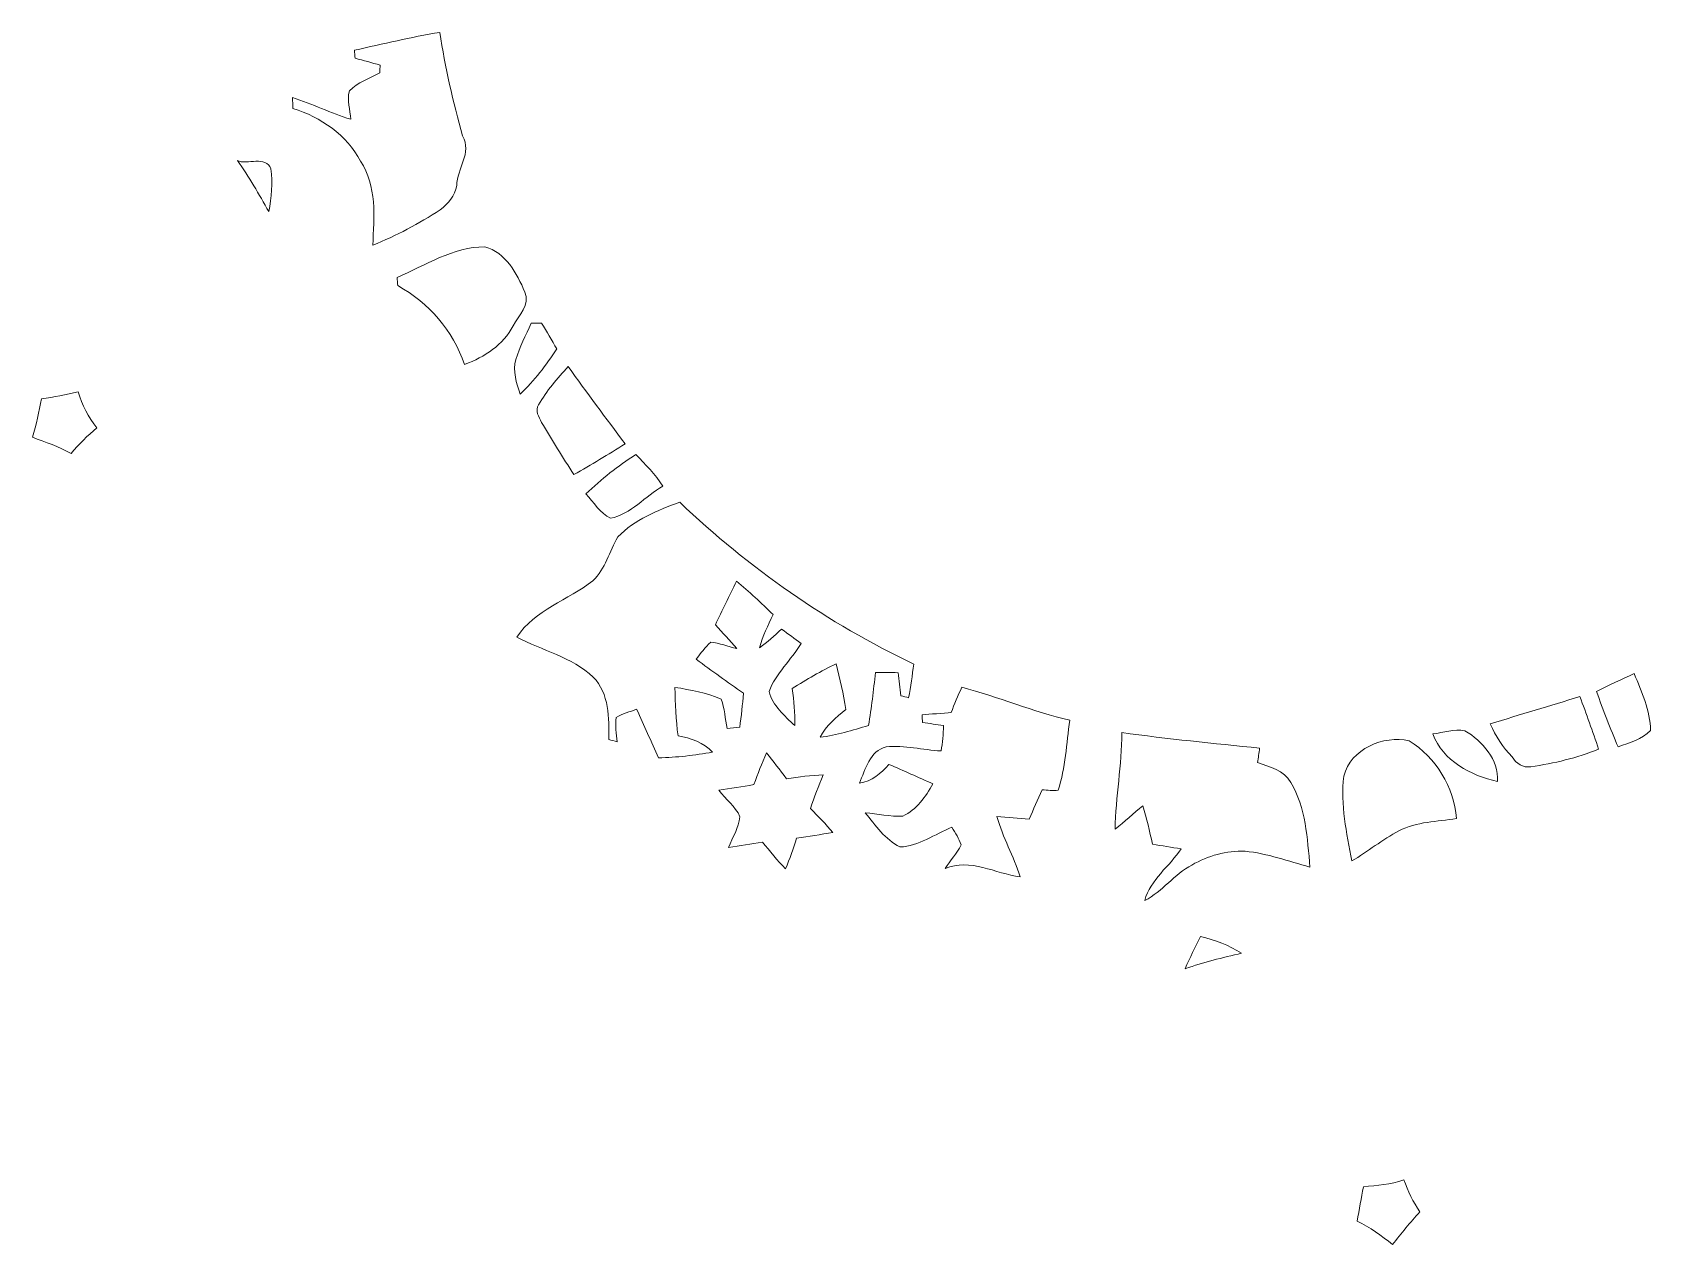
# Model space of a CAD drawing. Header units: centimetres. Extents: x -16.3 to 16.3, y -16.1 to 16.1.
# Drawn here: x -15.98 to 4.15, y -15.75 to -0.66 of the extents above; entities that cross this region are included whole.
import ezdxf

# ---------------------------------------------------------------- set-up
doc = ezdxf.new("R2010")
doc.units = ezdxf.units.CM
doc.header["$MEASUREMENT"] = 0
doc.layers.add('Layer 1', color=7, linetype='Continuous')

msp = doc.modelspace()

# ---------------------------------------------------------------- linework, layer by layer
at = {"layer": 'Layer 1', "color": 8, "lineweight": 9}
for points, knots in [([(-11.96941, -0.88689), (-11.96729, -0.91193), (-11.96376, -0.96238), (-11.962, -0.98743), (-11.962, -0.98743), (-11.85722, -1.01353), (-11.75351, -1.04317), (-11.64979, -1.07386), (-11.64979, -1.07386), (-11.65155, -1.09714), (-11.65473, -1.14406), (-11.65614, -1.1677), (-11.65614, -1.1677), (-11.78314, -1.23825), (-11.9306, -1.28553), (-12.0322, -1.39312), (-12.0322, -1.39312), (-12.06924, -1.50778), (-12.01985, -1.62984), (-12.01703, -1.74696), (-12.01703, -1.74696), (-12.26362, -1.67288), (-12.49328, -1.55152), (-12.73987, -1.47744), (-12.73987, -1.47744), (-12.73881, -1.52259), (-12.7374, -1.56775), (-12.73564, -1.6129), (-12.73564, -1.6129), (-12.38674, -1.71874), (-12.06748, -1.94134), (-11.89321, -2.26766), (-11.89321, -2.26766), (-11.69353, -2.57599), (-11.7214, -2.96298), (-11.74363, -3.31259), (-11.74363, -3.31259), (-11.44941, -3.19688), (-11.1686, -3.04659), (-10.90543, -2.87232), (-10.90543, -2.87232), (-10.80277, -2.80071), (-10.71881, -2.69699), (-10.69835, -2.5714), (-10.69835, -2.5714), (-10.698, -2.35868), (-10.50432, -2.16712), (-10.62568, -1.95404), (-10.62568, -1.95404), (-10.74527, -1.53), (-10.84016, -1.09961), (-10.90966, -0.66464), (-10.90966, -0.66464), (-11.26561, -0.7239), (-11.61698, -0.80963), (-11.96941, -0.88689), (-11.96941, -0.88689), (-11.96941, -0.88689), (-11.96941, -0.88689), (-11.96941, -0.88689)], [0, 0, 0, 0, 0.0625, 0.0625, 0.0625, 0.0625, 0.125, 0.125, 0.125, 0.125, 0.1875, 0.1875, 0.1875, 0.1875, 0.25, 0.25, 0.25, 0.25, 0.3125, 0.3125, 0.3125, 0.3125, 0.375, 0.375, 0.375, 0.375, 0.4375, 0.4375, 0.4375, 0.4375, 0.5, 0.5, 0.5, 0.5, 0.5625, 0.5625, 0.5625, 0.5625, 0.625, 0.625, 0.625, 0.625, 0.6875, 0.6875, 0.6875, 0.6875, 0.75, 0.75, 0.75, 0.75, 0.8125, 0.8125, 0.8125, 0.8125, 0.875, 0.875, 0.875, 0.875, 1, 1, 1, 1]), ([(-13.42638, -2.26096), (-13.27539, -2.45957), (-13.1618, -2.68182), (-13.03409, -2.8956), (-13.03409, -2.8956), (-13.00728, -2.72063), (-12.98223, -2.53753), (-13.01186, -2.36397), (-13.01186, -2.36397), (-13.06549, -2.19216), (-13.30855, -2.31669), (-13.42638, -2.26096), (-13.42638, -2.26096), (-13.42638, -2.26096), (-13.42638, -2.26096), (-13.42638, -2.26096)], [0, 0, 0, 0, 0.2, 0.2, 0.2, 0.2, 0.4, 0.4, 0.4, 0.4, 0.6, 0.6, 0.6, 0.6, 1, 1, 1, 1]), ([(-11.44095, -3.71616), (-11.43883, -3.74121), (-11.4346, -3.79166), (-11.43248, -3.81671), (-11.43248, -3.81671), (-11.04407, -4.03014), (-10.74633, -4.37656), (-10.60028, -4.79602), (-10.60028, -4.79602), (-10.3498, -4.70606), (-10.12367, -4.5526), (-9.99491, -4.31448), (-9.99491, -4.31448), (-9.93035, -4.18994), (-9.77971, -4.04883), (-9.85239, -3.89573), (-9.85239, -3.89573), (-9.94905, -3.66572), (-10.08981, -3.40325), (-10.34804, -3.3334), (-10.34804, -3.3334), (-10.74527, -3.33375), (-11.08746, -3.56482), (-11.44095, -3.71616), (-11.44095, -3.71616), (-11.44095, -3.71616), (-11.44095, -3.71616), (-11.44095, -3.71616)], [0, 0, 0, 0, 0.125, 0.125, 0.125, 0.125, 0.25, 0.25, 0.25, 0.25, 0.375, 0.375, 0.375, 0.375, 0.5, 0.5, 0.5, 0.5, 0.625, 0.625, 0.625, 0.625, 0.75, 0.75, 0.75, 0.75, 1, 1, 1, 1]), ([(-9.77407, -4.28449), (-9.83897, -4.43407), (-9.91553, -4.57976), (-9.96281, -4.73604), (-9.96281, -4.73604), (-10.00867, -4.87857), (-9.95327, -5.02956), (-9.90777, -5.16608), (-9.90777, -5.16608), (-9.7328, -4.99886), (-9.58639, -4.80519), (-9.4534, -4.60375), (-9.4534, -4.60375), (-9.51654, -4.4958), (-9.57934, -4.38926), (-9.64248, -4.28237), (-9.64248, -4.28237), (-9.68623, -4.28273), (-9.73033, -4.28343), (-9.77407, -4.28449), (-9.77407, -4.28449), (-9.77407, -4.28449), (-9.77407, -4.28449), (-9.77407, -4.28449)], [0, 0, 0, 0, 0.14285714, 0.14285714, 0.14285714, 0.14285714, 0.28571429, 0.28571429, 0.28571429, 0.28571429, 0.42857143, 0.42857143, 0.42857143, 0.42857143, 0.57142857, 0.57142857, 0.57142857, 0.57142857, 0.71428571, 0.71428571, 0.71428571, 0.71428571, 1, 1, 1, 1]), ([(-9.68023, -5.29802), (-9.7275, -5.37034), (-9.67811, -5.45148), (-9.64319, -5.51745), (-9.64319, -5.51745), (-9.51513, -5.73793), (-9.37931, -5.95419), (-9.24102, -6.16832), (-9.24102, -6.16832), (-9.02583, -6.04626), (-8.81487, -5.91644), (-8.60461, -5.78556), (-8.60461, -5.78556), (-8.84097, -5.46559), (-9.08192, -5.14844), (-9.31158, -4.82353), (-9.31158, -4.82353), (-9.44599, -4.97135), (-9.5811, -5.12339), (-9.68023, -5.29802), (-9.68023, -5.29802), (-9.68023, -5.29802), (-9.68023, -5.29802), (-9.68023, -5.29802)], [0, 0, 0, 0, 0.14285714, 0.14285714, 0.14285714, 0.14285714, 0.28571429, 0.28571429, 0.28571429, 0.28571429, 0.42857143, 0.42857143, 0.42857143, 0.42857143, 0.57142857, 0.57142857, 0.57142857, 0.57142857, 0.71428571, 0.71428571, 0.71428571, 0.71428571, 1, 1, 1, 1]), ([(-15.86019, -5.22429), (-15.89335, -5.3848), (-15.92369, -5.54673), (-15.9752, -5.70301), (-15.9752, -5.70301), (-15.81221, -5.76369), (-15.64641, -5.81943), (-15.49436, -5.9055), (-15.49436, -5.9055), (-15.3977, -5.78873), (-15.28905, -5.6829), (-15.17263, -5.58694), (-15.17263, -5.58694), (-15.28199, -5.45536), (-15.35325, -5.29978), (-15.40581, -5.13821), (-15.40581, -5.13821), (-15.55575, -5.1749), (-15.70779, -5.20171), (-15.86019, -5.22429), (-15.86019, -5.22429), (-15.86019, -5.22429), (-15.86019, -5.22429), (-15.86019, -5.22429)], [0, 0, 0, 0, 0.14285714, 0.14285714, 0.14285714, 0.14285714, 0.28571429, 0.28571429, 0.28571429, 0.28571429, 0.42857143, 0.42857143, 0.42857143, 0.42857143, 0.57142857, 0.57142857, 0.57142857, 0.57142857, 0.71428571, 0.71428571, 0.71428571, 0.71428571, 1, 1, 1, 1]), ([(-8.47267, -5.91785), (-8.69492, -6.05896), (-8.89953, -6.22583), (-9.09145, -6.40574), (-9.09145, -6.40574), (-8.99796, -6.51263), (-8.91188, -6.64916), (-8.78629, -6.71054), (-8.78629, -6.71054), (-8.5344, -6.66186), (-8.35308, -6.43361), (-8.13612, -6.31084), (-8.13612, -6.31084), (-8.23137, -6.16621), (-8.35167, -6.04062), (-8.47267, -5.91785), (-8.47267, -5.91785), (-8.47267, -5.91785), (-8.47267, -5.91785), (-8.47267, -5.91785)], [0, 0, 0, 0, 0.16666667, 0.16666667, 0.16666667, 0.16666667, 0.33333333, 0.33333333, 0.33333333, 0.33333333, 0.5, 0.5, 0.5, 0.5, 0.66666667, 0.66666667, 0.66666667, 0.66666667, 1, 1, 1, 1]), ([(-8.69562, -6.94338), (-8.8011, -7.12153), (-8.84979, -7.34307), (-9.00606, -7.48842), (-9.00606, -7.48842), (-9.31264, -7.73219), (-9.7268, -7.8479), (-9.95081, -8.18868), (-9.95081, -8.18868), (-9.63472, -8.3566), (-9.26889, -8.43739), (-9.00043, -8.68751), (-9.00043, -8.68751), (-8.80323, -8.89106), (-8.80076, -9.19974), (-8.80746, -9.46574), (-8.80746, -9.46574), (-8.77289, -9.47385), (-8.73831, -9.48232), (-8.70339, -9.49114), (-8.70339, -9.49114), (-8.70798, -9.39165), (-8.73338, -9.29076), (-8.71574, -9.19163), (-8.71574, -9.19163), (-8.63813, -9.14224), (-8.5464, -9.1186), (-8.46103, -9.08756), (-8.46103, -9.08756), (-8.37036, -9.28935), (-8.27935, -9.49078), (-8.18833, -9.69293), (-8.18833, -9.69293), (-7.96326, -9.68728), (-7.73925, -9.65871), (-7.517, -9.62272), (-7.517, -9.62272), (-7.62953, -9.50066), (-7.78687, -9.44563), (-7.94598, -9.41846), (-7.94598, -9.41846), (-7.97314, -9.21844), (-7.97808, -9.01524), (-7.9869, -8.81486), (-7.9869, -8.81486), (-7.7904, -8.84626), (-7.59355, -8.8833), (-7.40905, -8.96091), (-7.40905, -8.96091), (-7.36813, -9.07909), (-7.36001, -9.20539), (-7.33743, -9.32851), (-7.33743, -9.32851), (-7.28452, -9.32286), (-7.23195, -9.31722), (-7.17904, -9.31193), (-7.17904, -9.31193), (-7.16069, -9.17011), (-7.14376, -9.029), (-7.13212, -8.88718), (-7.13212, -8.88718), (-7.33108, -8.7503), (-7.52723, -8.60919), (-7.72055, -8.46526), (-7.72055, -8.46526), (-7.66411, -8.39153), (-7.61013, -8.31498), (-7.54063, -8.25324), (-7.54063, -8.25324), (-7.42951, -8.26276), (-7.32544, -8.30792), (-7.21714, -8.33261), (-7.21714, -8.33261), (-7.30216, -8.23101), (-7.39317, -8.13506), (-7.48243, -8.0384), (-7.48243, -8.0384), (-7.396, -7.85672), (-7.3078, -7.67539), (-7.21961, -7.49477), (-7.21961, -7.49477), (-7.05874, -7.62247), (-6.91198, -7.76641), (-6.76488, -7.90999), (-6.76488, -7.90999), (-6.82802, -8.04404), (-6.89576, -8.17704), (-6.93315, -8.32133), (-6.93315, -8.32133), (-6.83473, -8.25253), (-6.74583, -8.17245), (-6.65834, -8.09061), (-6.65834, -8.09061), (-6.5772, -8.14917), (-6.49676, -8.20808), (-6.41704, -8.26841), (-6.41704, -8.26841), (-6.53698, -8.47478), (-6.73313, -8.64094), (-6.81356, -8.86813), (-6.81356, -8.86813), (-6.76876, -9.04134), (-6.62306, -9.17258), (-6.49288, -9.289), (-6.49288, -9.289), (-6.49394, -9.13554), (-6.50241, -8.98243), (-6.52534, -8.83109), (-6.52534, -8.83109), (-6.34825, -8.71961), (-6.17045, -8.60708), (-5.97818, -8.52311), (-5.97818, -8.52311), (-5.93691, -8.71009), (-5.88681, -8.89776), (-5.86106, -9.08862), (-5.86106, -9.08862), (-5.981, -9.19092), (-6.10906, -9.29146), (-6.17997, -9.4361), (-6.17997, -9.4361), (-5.97395, -9.41176), (-5.77639, -9.34579), (-5.57707, -9.29041), (-5.57707, -9.29041), (-5.5418, -9.07063), (-5.5164, -8.84979), (-5.491, -8.6293), (-5.491, -8.6293), (-5.3968, -8.63036), (-5.30438, -8.6293), (-5.20913, -8.63318), (-5.20913, -8.63318), (-5.19678, -8.72878), (-5.1869, -8.82121), (-5.1742, -8.91893), (-5.1742, -8.91893), (-5.15021, -8.92528), (-5.10259, -8.93833), (-5.0786, -8.94468), (-5.0786, -8.94468), (-5.05461, -8.80498), (-5.03415, -8.66493), (-5.01369, -8.52523), (-5.01369, -8.52523), (-6.08648, -8.019), (-7.06509, -7.3279), (-7.92516, -6.51158), (-7.92516, -6.51158), (-8.20245, -6.61176), (-8.48677, -6.72606), (-8.69562, -6.94338), (-8.69562, -6.94338), (-8.69562, -6.94338), (-8.69562, -6.94338), (-8.69562, -6.94338)], [0, 0, 0, 0, 0.025, 0.025, 0.025, 0.025, 0.05, 0.05, 0.05, 0.05, 0.075, 0.075, 0.075, 0.075, 0.1, 0.1, 0.1, 0.1, 0.125, 0.125, 0.125, 0.125, 0.15, 0.15, 0.15, 0.15, 0.175, 0.175, 0.175, 0.175, 0.2, 0.2, 0.2, 0.2, 0.225, 0.225, 0.225, 0.225, 0.25, 0.25, 0.25, 0.25, 0.275, 0.275, 0.275, 0.275, 0.3, 0.3, 0.3, 0.3, 0.325, 0.325, 0.325, 0.325, 0.35, 0.35, 0.35, 0.35, 0.375, 0.375, 0.375, 0.375, 0.4, 0.4, 0.4, 0.4, 0.425, 0.425, 0.425, 0.425, 0.45, 0.45, 0.45, 0.45, 0.475, 0.475, 0.475, 0.475, 0.5, 0.5, 0.5, 0.5, 0.525, 0.525, 0.525, 0.525, 0.55, 0.55, 0.55, 0.55, 0.575, 0.575, 0.575, 0.575, 0.6, 0.6, 0.6, 0.6, 0.625, 0.625, 0.625, 0.625, 0.65, 0.65, 0.65, 0.65, 0.675, 0.675, 0.675, 0.675, 0.7, 0.7, 0.7, 0.7, 0.725, 0.725, 0.725, 0.725, 0.75, 0.75, 0.75, 0.75, 0.775, 0.775, 0.775, 0.775, 0.8, 0.8, 0.8, 0.8, 0.825, 0.825, 0.825, 0.825, 0.85, 0.85, 0.85, 0.85, 0.875, 0.875, 0.875, 0.875, 0.9, 0.9, 0.9, 0.9, 0.925, 0.925, 0.925, 0.925, 0.95, 0.95, 0.95, 0.95, 1, 1, 1, 1]), ([(3.47591, -8.86566), (3.55352, -9.09955), (3.64771, -9.32745), (3.74296, -9.55499), (3.74296, -9.55499), (3.88443, -9.50384), (4.03895, -9.46115), (4.1476, -9.35108), (4.1476, -9.35108), (4.14513, -9.10379), (4.03118, -8.87201), (3.94475, -8.64412), (3.94475, -8.64412), (3.78741, -8.71573), (3.63007, -8.78735), (3.47591, -8.86566), (3.47591, -8.86566), (3.47591, -8.86566), (3.47591, -8.86566), (3.47591, -8.86566)], [0, 0, 0, 0, 0.16666667, 0.16666667, 0.16666667, 0.16666667, 0.33333333, 0.33333333, 0.33333333, 0.33333333, 0.5, 0.5, 0.5, 0.5, 0.66666667, 0.66666667, 0.66666667, 0.66666667, 1, 1, 1, 1]), ([(-4.41785, -8.8138), (-4.46547, -8.91752), (-4.50921, -9.023), (-4.55049, -9.12954), (-4.55049, -9.12954), (-4.6408, -9.13624), (-4.82142, -9.14929), (-4.91173, -9.15564), (-4.91173, -9.15564), (-4.91068, -9.17963), (-4.90856, -9.22761), (-4.9075, -9.2516), (-4.9075, -9.2516), (-4.81966, -9.26465), (-4.73217, -9.27771), (-4.64433, -9.29146), (-4.64433, -9.29146), (-4.64786, -9.3973), (-4.65844, -9.50243), (-4.67573, -9.60685), (-4.67573, -9.60685), (-4.90256, -9.59203), (-5.13081, -9.53488), (-5.358, -9.55569), (-5.358, -9.55569), (-5.56437, -9.60508), (-5.61694, -9.83686), (-5.69031, -10.0076), (-5.69031, -10.0076), (-5.53897, -9.98361), (-5.42361, -9.88307), (-5.32378, -9.77442), (-5.32378, -9.77442), (-5.14033, -9.85132), (-4.95901, -9.93352), (-4.77768, -10.01572), (-4.77768, -10.01572), (-4.86764, -10.17411), (-4.98123, -10.3378), (-5.15198, -10.41577), (-5.15198, -10.41577), (-5.3079, -10.4267), (-5.46454, -10.38825), (-5.61976, -10.37661), (-5.61976, -10.37661), (-5.48853, -10.5283), (-5.37246, -10.71104), (-5.18761, -10.801), (-5.18761, -10.801), (-4.95618, -10.79042), (-4.75193, -10.6419), (-4.54132, -10.55582), (-4.54132, -10.55582), (-4.49828, -10.62638), (-4.45277, -10.69693), (-4.42596, -10.77595), (-4.42596, -10.77595), (-4.48276, -10.87967), (-4.56037, -10.97139), (-4.62634, -11.07017), (-4.62634, -11.07017), (-4.31131, -10.9347), (-4.00263, -11.13438), (-3.69042, -11.17142), (-3.69042, -11.17142), (-3.77438, -10.91742), (-3.90667, -10.68176), (-3.98075, -10.42388), (-3.98075, -10.42388), (-3.8474, -10.43376), (-3.71476, -10.44434), (-3.58106, -10.45316), (-3.58106, -10.45316), (-3.52708, -10.33145), (-3.4724, -10.2101), (-3.41948, -10.08874), (-3.41948, -10.08874), (-3.35316, -10.09298), (-3.28613, -10.10391), (-3.21946, -10.0958), (-3.21946, -10.0958), (-3.12774, -9.81463), (-3.11539, -9.51513), (-3.07517, -9.22408), (-3.07517, -9.22408), (-3.53202, -9.11719), (-3.96488, -8.93234), (-4.41785, -8.8138), (-4.41785, -8.8138), (-4.41785, -8.8138), (-4.41785, -8.8138), (-4.41785, -8.8138)], [0, 0, 0, 0, 0.04166667, 0.04166667, 0.04166667, 0.04166667, 0.08333333, 0.08333333, 0.08333333, 0.08333333, 0.125, 0.125, 0.125, 0.125, 0.16666667, 0.16666667, 0.16666667, 0.16666667, 0.20833333, 0.20833333, 0.20833333, 0.20833333, 0.25, 0.25, 0.25, 0.25, 0.29166667, 0.29166667, 0.29166667, 0.29166667, 0.33333333, 0.33333333, 0.33333333, 0.33333333, 0.375, 0.375, 0.375, 0.375, 0.41666667, 0.41666667, 0.41666667, 0.41666667, 0.45833333, 0.45833333, 0.45833333, 0.45833333, 0.5, 0.5, 0.5, 0.5, 0.54166667, 0.54166667, 0.54166667, 0.54166667, 0.58333333, 0.58333333, 0.58333333, 0.58333333, 0.625, 0.625, 0.625, 0.625, 0.66666667, 0.66666667, 0.66666667, 0.66666667, 0.70833333, 0.70833333, 0.70833333, 0.70833333, 0.75, 0.75, 0.75, 0.75, 0.79166667, 0.79166667, 0.79166667, 0.79166667, 0.83333333, 0.83333333, 0.83333333, 0.83333333, 0.875, 0.875, 0.875, 0.875, 0.91666667, 0.91666667, 0.91666667, 0.91666667, 1, 1, 1, 1]), ([(2.15405, -9.26889), (2.21932, -9.42058), (2.31034, -9.56099), (2.42605, -9.67987), (2.42605, -9.67987), (2.47049, -9.76242), (2.56469, -9.82028), (2.65888, -9.80193), (2.65888, -9.80193), (2.94604, -9.76136), (3.23144, -9.69328), (3.50025, -9.58321), (3.50025, -9.58321), (3.42758, -9.36343), (3.34644, -9.14612), (3.26883, -8.92881), (3.26883, -8.92881), (2.89806, -9.04523), (2.52517, -9.15353), (2.15405, -9.26889), (2.15405, -9.26889), (2.15405, -9.26889), (2.15405, -9.26889), (2.15405, -9.26889)], [0, 0, 0, 0, 0.14285714, 0.14285714, 0.14285714, 0.14285714, 0.28571429, 0.28571429, 0.28571429, 0.28571429, 0.42857143, 0.42857143, 0.42857143, 0.42857143, 0.57142857, 0.57142857, 0.57142857, 0.57142857, 0.71428571, 0.71428571, 0.71428571, 0.71428571, 1, 1, 1, 1]), ([(-2.42959, -9.3786), (-2.42324, -9.78112), (-2.50791, -10.17764), (-2.51038, -10.57981), (-2.51038, -10.57981), (-2.39325, -10.48526), (-2.28354, -10.38155), (-2.16536, -10.28841), (-2.16536, -10.28841), (-2.11809, -10.4454), (-2.08351, -10.60521), (-2.04753, -10.76537), (-2.04753, -10.76537), (-1.92794, -10.78654), (-1.81046, -10.80453), (-1.68981, -10.82534), (-1.68981, -10.82534), (-1.83586, -11.04124), (-2.07223, -11.20599), (-2.14313, -11.46705), (-2.14313, -11.46705), (-1.92194, -11.35486), (-1.77589, -11.13967), (-1.55646, -11.02572), (-1.55646, -11.02572), (-1.3582, -10.90719), (-1.12608, -10.84863), (-0.89501, -10.85427), (-0.89501, -10.85427), (-0.61843, -10.88002), (-0.35561, -10.97915), (-0.0882, -11.05112), (-0.0882, -11.05112), (-0.12207, -10.69517), (-0.13653, -10.31099), (-0.32845, -9.99843), (-0.32845, -9.99843), (-0.4057, -9.8425), (-0.59268, -9.80405), (-0.73978, -9.75149), (-0.73978, -9.75149), (-0.73167, -9.69116), (-0.72285, -9.63084), (-0.71438, -9.57122), (-0.71438, -9.57122), (-1.28694, -9.51336), (-1.8595, -9.45515), (-2.42959, -9.3786), (-2.42959, -9.3786), (-2.42959, -9.3786), (-2.42959, -9.3786), (-2.42959, -9.3786)], [0, 0, 0, 0, 0.07142857, 0.07142857, 0.07142857, 0.07142857, 0.14285714, 0.14285714, 0.14285714, 0.14285714, 0.21428571, 0.21428571, 0.21428571, 0.21428571, 0.28571429, 0.28571429, 0.28571429, 0.28571429, 0.35714286, 0.35714286, 0.35714286, 0.35714286, 0.42857143, 0.42857143, 0.42857143, 0.42857143, 0.5, 0.5, 0.5, 0.5, 0.57142857, 0.57142857, 0.57142857, 0.57142857, 0.64285714, 0.64285714, 0.64285714, 0.64285714, 0.71428571, 0.71428571, 0.71428571, 0.71428571, 0.78571429, 0.78571429, 0.78571429, 0.78571429, 0.85714286, 0.85714286, 0.85714286, 0.85714286, 1, 1, 1, 1]), ([(0.33231, -9.9187), (0.28751, -10.27325), (0.36759, -10.62708), (0.43003, -10.97457), (0.43003, -10.97457), (0.63252, -10.86097), (0.80962, -10.7061), (1.01811, -10.60203), (1.01811, -10.60203), (1.23718, -10.48279), (1.4933, -10.48738), (1.73389, -10.44681), (1.73389, -10.44681), (1.70109, -10.05664), (1.47989, -9.6834), (1.14511, -9.47985), (1.14511, -9.47985), (0.82337, -9.40964), (0.41874, -9.57968), (0.33231, -9.9187), (0.33231, -9.9187), (0.33231, -9.9187), (0.33231, -9.9187), (0.33231, -9.9187)], [0, 0, 0, 0, 0.14285714, 0.14285714, 0.14285714, 0.14285714, 0.28571429, 0.28571429, 0.28571429, 0.28571429, 0.42857143, 0.42857143, 0.42857143, 0.42857143, 0.57142857, 0.57142857, 0.57142857, 0.57142857, 0.71428571, 0.71428571, 0.71428571, 0.71428571, 1, 1, 1, 1]), ([(1.43932, -9.39448), (1.56385, -9.72926), (1.91134, -9.91341), (2.2433, -9.98573), (2.2433, -9.98573), (2.25953, -9.7155), (2.05563, -9.48443), (1.83726, -9.35426), (1.83726, -9.35426), (1.70567, -9.32639), (1.57021, -9.37895), (1.43932, -9.39448), (1.43932, -9.39448), (1.43932, -9.39448), (1.43932, -9.39448), (1.43932, -9.39448)], [0, 0, 0, 0, 0.2, 0.2, 0.2, 0.2, 0.4, 0.4, 0.4, 0.4, 0.6, 0.6, 0.6, 0.6, 1, 1, 1, 1]), ([(-6.84637, -9.63013), (-6.90352, -9.7596), (-6.95396, -9.89224), (-7.0023, -10.02524), (-7.0023, -10.02524), (-7.14764, -10.05099), (-7.29404, -10.07357), (-7.43974, -10.0958), (-7.43974, -10.0958), (-7.35437, -10.20692), (-7.23442, -10.29371), (-7.17621, -10.42423), (-7.17621, -10.42423), (-7.19033, -10.56146), (-7.26829, -10.68106), (-7.31768, -10.8077), (-7.31768, -10.8077), (-7.17763, -10.78795), (-7.03722, -10.76537), (-6.89752, -10.74103), (-6.89752, -10.74103), (-6.80333, -10.85251), (-6.7109, -10.96716), (-6.61071, -11.07405), (-6.61071, -11.07405), (-6.55709, -10.94881), (-6.51193, -10.82005), (-6.47242, -10.69023), (-6.47242, -10.69023), (-6.32179, -10.66659), (-6.17045, -10.64648), (-6.02016, -10.62179), (-6.02016, -10.62179), (-6.10765, -10.51737), (-6.20361, -10.41965), (-6.29815, -10.32228), (-6.29815, -10.32228), (-6.25582, -10.17905), (-6.1962, -10.04253), (-6.13975, -9.90459), (-6.13975, -9.90459), (-6.29286, -9.90847), (-6.44491, -9.9314), (-6.59625, -9.95151), (-6.59625, -9.95151), (-6.67915, -9.84356), (-6.76205, -9.73596), (-6.84637, -9.63013), (-6.84637, -9.63013), (-6.84637, -9.63013), (-6.84637, -9.63013), (-6.84637, -9.63013)], [0, 0, 0, 0, 0.07142857, 0.07142857, 0.07142857, 0.07142857, 0.14285714, 0.14285714, 0.14285714, 0.14285714, 0.21428571, 0.21428571, 0.21428571, 0.21428571, 0.28571429, 0.28571429, 0.28571429, 0.28571429, 0.35714286, 0.35714286, 0.35714286, 0.35714286, 0.42857143, 0.42857143, 0.42857143, 0.42857143, 0.5, 0.5, 0.5, 0.5, 0.57142857, 0.57142857, 0.57142857, 0.57142857, 0.64285714, 0.64285714, 0.64285714, 0.64285714, 0.71428571, 0.71428571, 0.71428571, 0.71428571, 0.78571429, 0.78571429, 0.78571429, 0.78571429, 0.85714286, 0.85714286, 0.85714286, 0.85714286, 1, 1, 1, 1]), ([(-1.45063, -11.91401), (-1.5159, -12.04666), (-1.5801, -12.18071), (-1.64113, -12.31583), (-1.64113, -12.31583), (-1.41218, -12.23398), (-1.17511, -12.18071), (-0.9391, -12.12286), (-0.9391, -12.12286), (-1.09574, -12.02373), (-1.27107, -11.95776), (-1.45063, -11.91401), (-1.45063, -11.91401), (-1.45063, -11.91401), (-1.45063, -11.91401), (-1.45063, -11.91401)], [0, 0, 0, 0, 0.2, 0.2, 0.2, 0.2, 0.4, 0.4, 0.4, 0.4, 0.6, 0.6, 0.6, 0.6, 1, 1, 1, 1]), ([(0.57608, -15.02869), (0.54997, -15.17086), (0.52598, -15.31338), (0.4967, -15.45555), (0.4967, -15.45555), (0.65651, -15.53387), (0.8008, -15.63794), (0.93944, -15.74941), (0.93944, -15.74941), (1.04562, -15.6083), (1.15851, -15.47248), (1.27811, -15.34301), (1.27811, -15.34301), (1.19379, -15.21848), (1.12994, -15.08231), (1.07879, -14.94191), (1.07879, -14.94191), (0.91792, -15.00258), (0.74576, -15.01423), (0.57608, -15.02869)], [0, 0, 0, 0, 0.16666667, 0.16666667, 0.16666667, 0.16666667, 0.33333333, 0.33333333, 0.33333333, 0.33333333, 0.5, 0.5, 0.5, 0.5, 0.66666667, 0.66666667, 0.66666667, 0.66666667, 1, 1, 1, 1])]:
    msp.add_open_spline(points, degree=3, knots=knots, dxfattribs=at)

doc.saveas('drawing.dxf')
